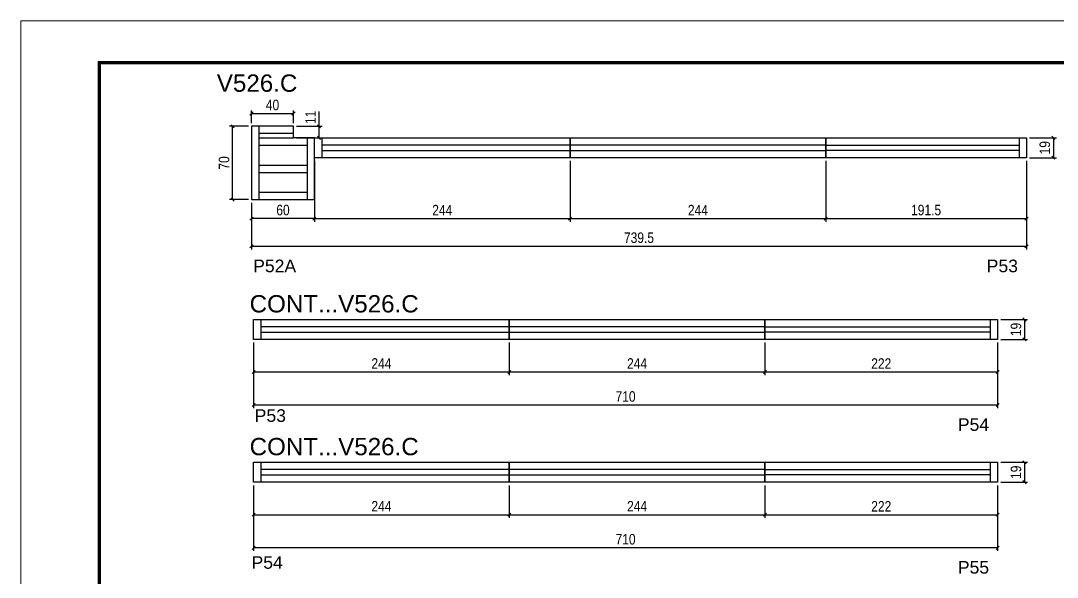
# Model space of a CAD drawing. Extents: x 2216 to 194001, y 226 to 38185.
# Drawn here: x 2216 to 3205, y 1894 to 2425 of the extents above; entities that cross this region are included whole.
import ezdxf

# ---------------------------------------------------------------- set-up
doc = ezdxf.new("R2010")
doc.units = 0
doc.linetypes.add('DASHED', pattern=[0.75, 0.5, -0.25])
doc.layers.add('00 - FELIPE', color=2, linetype='Continuous', plot=False)
for name, color, linetype in [('5', 5, 'Continuous'), ('COTA', 241, 'Continuous'), ('NOMENCLATURA', 7, 'Continuous'), ('Painéis', 200, 'Continuous'), ('SARR_2.2x7', 40, 'Continuous')]:
    doc.layers.add(name, color=color, linetype=linetype)
for name, color, linetype, lineweight in [('Folhas', 255, 'Continuous', 9), ('Romaneio', 3, 'Continuous', 13), ('SARRAFO DE PRESSAO', 251, 'DASHED', 9)]:
    doc.layers.add(name, color=color, linetype=linetype, lineweight=lineweight)
doc.styles.add('COTA TECNICA', font='techl___.ttf', dxfattribs={"height": 10})
doc.styles.add('COTA TECNICA-50', font='techl___.ttf', dxfattribs={"height": 10})
doc.styles.get("Standard").update_dxf_attribs({"font": 'arial.ttf'})
doc.dimstyles.new('COTA PAINEL-50', dxfattribs={"dimtxt": 10, "dimasz": 3, "dimexe": 3, "dimexo": 3, "dimgap": 3, "dimtad": 1, "dimdec": 1, "dimzin": 12, "dimdsep": 46, "dimtxsty": 'COTA TECNICA-50', "dimblk1": 'OBLIQUE', "dimblk2": 'OBLIQUE', "dimsah": 1, "dimcen": 0.9, "dimclrd": 4, "dimclre": 4, "dimclrt": 240, "dimadec": 1, "dimazin": 3, "dimtfac": 1, "dimtdec": 1, "dimtmove": 0, "dimatfit": 3, "dimfxl": 1, "dimtolj": 1, "dimtzin": 12, "dimarcsym": 0})
doc.dimstyles.new('PAINEL', dxfattribs={"dimtxt": 10, "dimasz": 3, "dimexe": 3, "dimexo": 3, "dimgap": 3, "dimtad": 1, "dimdec": 1, "dimzin": 12, "dimdsep": 46, "dimtxsty": 'COTA TECNICA', "dimblk1": 'OBLIQUE', "dimblk2": 'OBLIQUE', "dimsah": 1, "dimcen": 0.9, "dimclrd": 4, "dimclre": 4, "dimclrt": 240, "dimadec": 1, "dimazin": 3, "dimtfac": 1, "dimtdec": 1, "dimtmove": 0, "dimatfit": 3, "dimfxl": 1, "dimtolj": 1, "dimtzin": 12, "dimarcsym": 0})

# ---------------------------------------------------------------- blocks, each defined once
blk = doc.blocks.new('9999999999')
at = {"layer": 'Folhas'}
blk.add_lwpolyline([(98138.98, 34190.21), (99623.98, 34190.21), (99623.98, 35240.21), (98138.98, 35240.21)], close=True, dxfattribs=at)
at = {"layer": 'Folhas', "color": 30, "const_width": 3}
blk.add_lwpolyline([(98213.98, 34230.21), (99583.98, 34230.21), (99583.98, 35200.21), (98213.98, 35200.21)], close=True, dxfattribs=at)
blk = doc.blocks.new('_Oblique')
at = {"color": 0, "linetype": 'ByBlock', "lineweight": -2}
blk.add_line((-0.5, -0.5), (0.5, 0.5), dxfattribs=at)
blk = doc.blocks.new('*D166')
at = {"layer": 'COTA', "color": 4, "linetype": 'ByBlock', "lineweight": -2, "transparency": 16777216}
for p, q in [((2984.48, 2291.06), (2984.48, 2232.99)), ((3176.01, 2291.06), (3176.01, 2232.99)), ((2984.48, 2235.99), (3176.01, 2235.99))]:
    blk.add_line(p, q, dxfattribs=at)
at = {"layer": 'Defpoints', "color": 0, "linetype": 'ByBlock', "transparency": 16777216}
for p in [(2984.48, 2294.06), (3176.01, 2294.06), (3176.01, 2235.99)]:
    blk.add_point(p, dxfattribs=at)
at = {"layer": 'COTA', "color": 4, "linetype": 'ByBlock', "lineweight": -2, "transparency": 16777216, "xscale": 3, "yscale": 3, "zscale": 3, "rotation": 180}
blk.add_blockref('_Oblique', (2984.48, 2235.99), dxfattribs=at)
at = {"layer": 'COTA', "color": 4, "linetype": 'ByBlock', "lineweight": -2, "transparency": 16777216, "xscale": 3, "yscale": 3, "zscale": 3}
blk.add_blockref('_Oblique', (3176.01, 2235.99), dxfattribs=at)
at = {"layer": 'COTA', "color": 240, "linetype": 'ByBlock', "transparency": 16777216, "insert": (3080.25, 2244.13), "char_height": 10, "attachment_point": 5, "style": 'COTA TECNICA-50'}
blk.add_mtext('\\A1;191.5', dxfattribs=at)
blk = doc.blocks.new('*D167')
at = {"layer": 'Defpoints', "color": 0, "linetype": 'ByBlock', "transparency": 16777216}
for p in [(2496.48, 2294.06), (2740.48, 2294.06), (2740.48, 2235.99)]:
    blk.add_point(p, dxfattribs=at)
at = {"layer": 'Romaneio', "color": 4, "linetype": 'ByBlock', "lineweight": -2, "transparency": 16777216}
for p, q in [((2496.48, 2291.06), (2496.48, 2232.99)), ((2740.48, 2291.06), (2740.48, 2232.99)), ((2496.48, 2235.99), (2740.48, 2235.99))]:
    blk.add_line(p, q, dxfattribs=at)
at = {"layer": 'Romaneio', "color": 4, "linetype": 'ByBlock', "lineweight": -2, "transparency": 16777216, "xscale": 3, "yscale": 3, "zscale": 3, "rotation": 180}
blk.add_blockref('_Oblique', (2496.48, 2235.99), dxfattribs=at)
at = {"layer": 'Romaneio', "color": 4, "linetype": 'ByBlock', "lineweight": -2, "transparency": 16777216, "xscale": 3, "yscale": 3, "zscale": 3}
blk.add_blockref('_Oblique', (2740.48, 2235.99), dxfattribs=at)
at = {"layer": 'Romaneio', "color": 240, "linetype": 'ByBlock', "transparency": 16777216, "insert": (2618.48, 2244.06), "char_height": 10, "attachment_point": 5, "style": 'COTA TECNICA-50'}
blk.add_mtext('\\A1;244', dxfattribs=at)
blk = doc.blocks.new('*D41')
at = {"layer": 'Defpoints', "color": 0, "linetype": 'ByBlock', "transparency": 16777216}
for p in [(2740.48, 2294.06), (2984.48, 2294.06), (2984.48, 2235.99)]:
    blk.add_point(p, dxfattribs=at)
at = {"layer": 'Romaneio', "color": 4, "linetype": 'ByBlock', "lineweight": -2, "transparency": 16777216}
for p, q in [((2740.48, 2291.06), (2740.48, 2232.99)), ((2984.48, 2291.06), (2984.48, 2232.99)), ((2740.48, 2235.99), (2984.48, 2235.99))]:
    blk.add_line(p, q, dxfattribs=at)
at = {"layer": 'Romaneio', "color": 4, "linetype": 'ByBlock', "lineweight": -2, "transparency": 16777216, "xscale": 3, "yscale": 3, "zscale": 3, "rotation": 180}
blk.add_blockref('_Oblique', (2740.48, 2235.99), dxfattribs=at)
at = {"layer": 'Romaneio', "color": 4, "linetype": 'ByBlock', "lineweight": -2, "transparency": 16777216, "xscale": 3, "yscale": 3, "zscale": 3}
blk.add_blockref('_Oblique', (2984.48, 2235.99), dxfattribs=at)
at = {"layer": 'Romaneio', "color": 240, "linetype": 'ByBlock', "transparency": 16777216, "insert": (2862.48, 2244.06), "char_height": 10, "attachment_point": 5, "style": 'COTA TECNICA-50'}
blk.add_mtext('\\A1;244', dxfattribs=at)
blk = doc.blocks.new('*D42')
at = {"layer": 'COTA', "color": 4, "linetype": 'ByBlock', "lineweight": -2, "transparency": 16777216}
for p, q in [((3176.01, 2291.06), (3176.01, 2206.5)), ((2436.48, 2251.06), (2436.48, 2206.5)), ((3176.01, 2209.5), (2436.48, 2209.5))]:
    blk.add_line(p, q, dxfattribs=at)
at = {"layer": 'Defpoints', "color": 0, "linetype": 'ByBlock', "transparency": 16777216}
for p in [(3176.01, 2294.06), (2436.48, 2254.06), (2436.48, 2209.5)]:
    blk.add_point(p, dxfattribs=at)
at = {"layer": 'COTA', "color": 4, "linetype": 'ByBlock', "lineweight": -2, "transparency": 16777216, "xscale": 3, "yscale": 3, "zscale": 3, "rotation": 180}
blk.add_blockref('_Oblique', (2436.48, 2209.5), dxfattribs=at)
at = {"layer": 'COTA', "color": 4, "linetype": 'ByBlock', "lineweight": -2, "transparency": 16777216, "xscale": 3, "yscale": 3, "zscale": 3}
blk.add_blockref('_Oblique', (3176.01, 2209.5), dxfattribs=at)
at = {"layer": 'COTA', "color": 240, "linetype": 'ByBlock', "transparency": 16777216, "insert": (2806.25, 2217.75), "char_height": 10, "attachment_point": 5, "style": 'COTA TECNICA-50'}
blk.add_mtext('\\A1;739.5', dxfattribs=at)
blk = doc.blocks.new('*D168')
at = {"layer": 'COTA', "color": 4, "linetype": 'ByBlock', "lineweight": -2, "transparency": 16777216}
for p, q in [((2926.42, 2117.79), (2926.42, 2086.8)), ((3148.46, 2117.79), (3148.46, 2086.8)), ((2926.42, 2089.8), (3148.46, 2089.8))]:
    blk.add_line(p, q, dxfattribs=at)
at = {"layer": 'Defpoints', "color": 0, "linetype": 'ByBlock', "transparency": 16777216}
for p in [(2926.42, 2120.79), (3148.46, 2120.79), (3148.46, 2089.8)]:
    blk.add_point(p, dxfattribs=at)
at = {"layer": 'COTA', "color": 4, "linetype": 'ByBlock', "lineweight": -2, "transparency": 16777216, "xscale": 3, "yscale": 3, "zscale": 3, "rotation": 180}
blk.add_blockref('_Oblique', (2926.42, 2089.8), dxfattribs=at)
at = {"layer": 'COTA', "color": 4, "linetype": 'ByBlock', "lineweight": -2, "transparency": 16777216, "xscale": 3, "yscale": 3, "zscale": 3}
blk.add_blockref('_Oblique', (3148.46, 2089.8), dxfattribs=at)
at = {"layer": 'COTA', "color": 240, "linetype": 'ByBlock', "transparency": 16777216, "insert": (3037.44, 2097.8), "char_height": 10, "attachment_point": 5, "style": 'COTA TECNICA-50'}
blk.add_mtext('\\A1;222', dxfattribs=at)
blk = doc.blocks.new('*D169')
at = {"layer": 'Defpoints', "color": 0, "linetype": 'ByBlock', "transparency": 16777216}
for p in [(2438.42, 2120.79), (2682.42, 2120.79), (2682.42, 2089.8)]:
    blk.add_point(p, dxfattribs=at)
at = {"layer": 'Romaneio', "color": 4, "linetype": 'ByBlock', "lineweight": -2, "transparency": 16777216}
for p, q in [((2438.42, 2117.79), (2438.42, 2086.8)), ((2682.42, 2117.79), (2682.42, 2086.8)), ((2438.42, 2089.8), (2682.42, 2089.8))]:
    blk.add_line(p, q, dxfattribs=at)
at = {"layer": 'Romaneio', "color": 4, "linetype": 'ByBlock', "lineweight": -2, "transparency": 16777216, "xscale": 3, "yscale": 3, "zscale": 3, "rotation": 180}
blk.add_blockref('_Oblique', (2438.42, 2089.8), dxfattribs=at)
at = {"layer": 'Romaneio', "color": 4, "linetype": 'ByBlock', "lineweight": -2, "transparency": 16777216, "xscale": 3, "yscale": 3, "zscale": 3}
blk.add_blockref('_Oblique', (2682.42, 2089.8), dxfattribs=at)
at = {"layer": 'Romaneio', "color": 240, "linetype": 'ByBlock', "transparency": 16777216, "insert": (2560.42, 2097.87), "char_height": 10, "attachment_point": 5, "style": 'COTA TECNICA-50'}
blk.add_mtext('\\A1;244', dxfattribs=at)
blk = doc.blocks.new('*D43')
at = {"layer": 'Defpoints', "color": 0, "linetype": 'ByBlock', "transparency": 16777216}
for p in [(2682.42, 2120.79), (2926.42, 2120.79), (2926.42, 2089.8)]:
    blk.add_point(p, dxfattribs=at)
at = {"layer": 'Romaneio', "color": 4, "linetype": 'ByBlock', "lineweight": -2, "transparency": 16777216}
for p, q in [((2682.42, 2117.79), (2682.42, 2086.8)), ((2926.42, 2117.79), (2926.42, 2086.8)), ((2682.42, 2089.8), (2926.42, 2089.8))]:
    blk.add_line(p, q, dxfattribs=at)
at = {"layer": 'Romaneio', "color": 4, "linetype": 'ByBlock', "lineweight": -2, "transparency": 16777216, "xscale": 3, "yscale": 3, "zscale": 3, "rotation": 180}
blk.add_blockref('_Oblique', (2682.42, 2089.8), dxfattribs=at)
at = {"layer": 'Romaneio', "color": 4, "linetype": 'ByBlock', "lineweight": -2, "transparency": 16777216, "xscale": 3, "yscale": 3, "zscale": 3}
blk.add_blockref('_Oblique', (2926.42, 2089.8), dxfattribs=at)
at = {"layer": 'Romaneio', "color": 240, "linetype": 'ByBlock', "transparency": 16777216, "insert": (2804.42, 2097.87), "char_height": 10, "attachment_point": 5, "style": 'COTA TECNICA-50'}
blk.add_mtext('\\A1;244', dxfattribs=at)
blk = doc.blocks.new('*D44')
at = {"layer": 'COTA', "color": 4, "linetype": 'ByBlock', "lineweight": -2, "transparency": 16777216}
for p, q in [((2438.42, 2117.79), (2438.42, 2055.22)), ((3148.46, 2117.79), (3148.46, 2055.22)), ((3148.46, 2058.22), (2438.42, 2058.22))]:
    blk.add_line(p, q, dxfattribs=at)
at = {"layer": 'Defpoints', "color": 0, "linetype": 'ByBlock', "transparency": 16777216}
for p in [(2438.42, 2120.79), (3148.46, 2120.79), (2438.42, 2058.22)]:
    blk.add_point(p, dxfattribs=at)
at = {"layer": 'COTA', "color": 4, "linetype": 'ByBlock', "lineweight": -2, "transparency": 16777216, "xscale": 3, "yscale": 3, "zscale": 3, "rotation": 180}
blk.add_blockref('_Oblique', (2438.42, 2058.22), dxfattribs=at)
at = {"layer": 'COTA', "color": 4, "linetype": 'ByBlock', "lineweight": -2, "transparency": 16777216, "xscale": 3, "yscale": 3, "zscale": 3}
blk.add_blockref('_Oblique', (3148.46, 2058.22), dxfattribs=at)
at = {"layer": 'COTA', "color": 240, "linetype": 'ByBlock', "transparency": 16777216, "insert": (2793.44, 2066.33), "char_height": 10, "attachment_point": 5, "style": 'COTA TECNICA-50'}
blk.add_mtext('\\A1;710', dxfattribs=at)
blk = doc.blocks.new('*D170')
at = {"layer": 'COTA', "color": 4, "linetype": 'ByBlock', "lineweight": -2, "transparency": 16777216}
for p, q in [((2926.42, 1981.64), (2926.42, 1950.64)), ((3148.46, 1981.64), (3148.46, 1950.64)), ((2926.42, 1953.64), (3148.46, 1953.64))]:
    blk.add_line(p, q, dxfattribs=at)
at = {"layer": 'Defpoints', "color": 0, "linetype": 'ByBlock', "transparency": 16777216}
for p in [(2926.42, 1984.64), (3148.46, 1984.64), (3148.46, 1953.64)]:
    blk.add_point(p, dxfattribs=at)
at = {"layer": 'COTA', "color": 4, "linetype": 'ByBlock', "lineweight": -2, "transparency": 16777216, "xscale": 3, "yscale": 3, "zscale": 3, "rotation": 180}
blk.add_blockref('_Oblique', (2926.42, 1953.64), dxfattribs=at)
at = {"layer": 'COTA', "color": 4, "linetype": 'ByBlock', "lineweight": -2, "transparency": 16777216, "xscale": 3, "yscale": 3, "zscale": 3}
blk.add_blockref('_Oblique', (3148.46, 1953.64), dxfattribs=at)
at = {"layer": 'COTA', "color": 240, "linetype": 'ByBlock', "transparency": 16777216, "insert": (3037.44, 1961.64), "char_height": 10, "attachment_point": 5, "style": 'COTA TECNICA-50'}
blk.add_mtext('\\A1;222', dxfattribs=at)
blk = doc.blocks.new('*D171')
at = {"layer": 'Defpoints', "color": 0, "linetype": 'ByBlock', "transparency": 16777216}
for p in [(2438.42, 1984.64), (2682.42, 1984.64), (2682.42, 1953.64)]:
    blk.add_point(p, dxfattribs=at)
at = {"layer": 'Romaneio', "color": 4, "linetype": 'ByBlock', "lineweight": -2, "transparency": 16777216}
for p, q in [((2438.42, 1981.64), (2438.42, 1950.64)), ((2682.42, 1981.64), (2682.42, 1950.64)), ((2438.42, 1953.64), (2682.42, 1953.64))]:
    blk.add_line(p, q, dxfattribs=at)
at = {"layer": 'Romaneio', "color": 4, "linetype": 'ByBlock', "lineweight": -2, "transparency": 16777216, "xscale": 3, "yscale": 3, "zscale": 3, "rotation": 180}
blk.add_blockref('_Oblique', (2438.42, 1953.64), dxfattribs=at)
at = {"layer": 'Romaneio', "color": 4, "linetype": 'ByBlock', "lineweight": -2, "transparency": 16777216, "xscale": 3, "yscale": 3, "zscale": 3}
blk.add_blockref('_Oblique', (2682.42, 1953.64), dxfattribs=at)
at = {"layer": 'Romaneio', "color": 240, "linetype": 'ByBlock', "transparency": 16777216, "insert": (2560.42, 1961.72), "char_height": 10, "attachment_point": 5, "style": 'COTA TECNICA-50'}
blk.add_mtext('\\A1;244', dxfattribs=at)
blk = doc.blocks.new('*D45')
at = {"layer": 'Defpoints', "color": 0, "linetype": 'ByBlock', "transparency": 16777216}
for p in [(2682.42, 1984.64), (2926.42, 1984.64), (2926.42, 1953.64)]:
    blk.add_point(p, dxfattribs=at)
at = {"layer": 'Romaneio', "color": 4, "linetype": 'ByBlock', "lineweight": -2, "transparency": 16777216}
for p, q in [((2682.42, 1981.64), (2682.42, 1950.64)), ((2926.42, 1981.64), (2926.42, 1950.64)), ((2682.42, 1953.64), (2926.42, 1953.64))]:
    blk.add_line(p, q, dxfattribs=at)
at = {"layer": 'Romaneio', "color": 4, "linetype": 'ByBlock', "lineweight": -2, "transparency": 16777216, "xscale": 3, "yscale": 3, "zscale": 3, "rotation": 180}
blk.add_blockref('_Oblique', (2682.42, 1953.64), dxfattribs=at)
at = {"layer": 'Romaneio', "color": 4, "linetype": 'ByBlock', "lineweight": -2, "transparency": 16777216, "xscale": 3, "yscale": 3, "zscale": 3}
blk.add_blockref('_Oblique', (2926.42, 1953.64), dxfattribs=at)
at = {"layer": 'Romaneio', "color": 240, "linetype": 'ByBlock', "transparency": 16777216, "insert": (2804.42, 1961.72), "char_height": 10, "attachment_point": 5, "style": 'COTA TECNICA-50'}
blk.add_mtext('\\A1;244', dxfattribs=at)
blk = doc.blocks.new('*D46')
at = {"layer": 'COTA', "color": 4, "linetype": 'ByBlock', "lineweight": -2, "transparency": 16777216}
for p, q in [((2438.42, 1981.64), (2438.42, 1919.07)), ((3148.46, 1981.64), (3148.46, 1919.07)), ((3148.46, 1922.07), (2438.42, 1922.07))]:
    blk.add_line(p, q, dxfattribs=at)
at = {"layer": 'Defpoints', "color": 0, "linetype": 'ByBlock', "transparency": 16777216}
for p in [(2438.42, 1984.64), (3148.46, 1984.64), (2438.42, 1922.07)]:
    blk.add_point(p, dxfattribs=at)
at = {"layer": 'COTA', "color": 4, "linetype": 'ByBlock', "lineweight": -2, "transparency": 16777216, "xscale": 3, "yscale": 3, "zscale": 3, "rotation": 180}
blk.add_blockref('_Oblique', (2438.42, 1922.07), dxfattribs=at)
at = {"layer": 'COTA', "color": 4, "linetype": 'ByBlock', "lineweight": -2, "transparency": 16777216, "xscale": 3, "yscale": 3, "zscale": 3}
blk.add_blockref('_Oblique', (3148.46, 1922.07), dxfattribs=at)
at = {"layer": 'COTA', "color": 240, "linetype": 'ByBlock', "transparency": 16777216, "insert": (2793.44, 1930.17), "char_height": 10, "attachment_point": 5, "style": 'COTA TECNICA-50'}
blk.add_mtext('\\A1;710', dxfattribs=at)
blk = doc.blocks.new('*D80')
at = {"layer": 'COTA', "color": 4, "linetype": 'ByBlock', "lineweight": -2, "transparency": 16777216}
for p, q in [((3151.46, 2003.64), (3177.12, 2003.64)), ((3174.12, 2003.64), (3174.12, 1984.64)), ((3151.46, 1984.64), (3177.12, 1984.64))]:
    blk.add_line(p, q, dxfattribs=at)
at = {"layer": 'Defpoints', "color": 0, "linetype": 'ByBlock', "transparency": 16777216}
for p in [(3148.46, 2003.64), (3148.46, 1984.64), (3174.12, 1984.64)]:
    blk.add_point(p, dxfattribs=at)
at = {"layer": 'COTA', "color": 4, "linetype": 'ByBlock', "lineweight": -2, "transparency": 16777216, "xscale": 3, "yscale": 3, "zscale": 3}
for p, rotation in [((3174.12, 2003.64), 90), ((3174.12, 1984.64), 270)]:
    blk.add_blockref('_Oblique', p, dxfattribs=dict(at, rotation=rotation))
at = {"layer": 'COTA', "color": 240, "linetype": 'ByBlock', "transparency": 16777216, "insert": (3166.04, 1994.14), "char_height": 10, "attachment_point": 5, "rotation": 90, "style": 'COTA TECNICA-50'}
blk.add_mtext('\\A1;19', dxfattribs=at)
blk = doc.blocks.new('*D81')
at = {"layer": 'COTA', "color": 4, "linetype": 'ByBlock', "lineweight": -2, "transparency": 16777216}
for p, q in [((3151.46, 2139.79), (3177.12, 2139.79)), ((3174.12, 2139.79), (3174.12, 2120.79)), ((3151.46, 2120.79), (3177.12, 2120.79))]:
    blk.add_line(p, q, dxfattribs=at)
at = {"layer": 'Defpoints', "color": 0, "linetype": 'ByBlock', "transparency": 16777216}
for p in [(3148.46, 2139.79), (3148.46, 2120.79), (3174.12, 2120.79)]:
    blk.add_point(p, dxfattribs=at)
at = {"layer": 'COTA', "color": 4, "linetype": 'ByBlock', "lineweight": -2, "transparency": 16777216, "xscale": 3, "yscale": 3, "zscale": 3}
for p, rotation in [((3174.12, 2139.79), 90), ((3174.12, 2120.79), 270)]:
    blk.add_blockref('_Oblique', p, dxfattribs=dict(at, rotation=rotation))
at = {"layer": 'COTA', "color": 240, "linetype": 'ByBlock', "transparency": 16777216, "insert": (3166.04, 2130.29), "char_height": 10, "attachment_point": 5, "rotation": 90, "style": 'COTA TECNICA-50'}
blk.add_mtext('\\A1;19', dxfattribs=at)
blk = doc.blocks.new('*D82')
at = {"layer": 'COTA', "color": 4, "linetype": 'ByBlock', "lineweight": -2, "transparency": 16777216}
for p, q in [((3179.01, 2313.06), (3204.68, 2313.06)), ((3201.68, 2313.06), (3201.68, 2294.06)), ((3179.01, 2294.06), (3204.68, 2294.06))]:
    blk.add_line(p, q, dxfattribs=at)
at = {"layer": 'Defpoints', "color": 0, "linetype": 'ByBlock', "transparency": 16777216}
for p in [(3176.01, 2313.06), (3176.01, 2294.06), (3201.68, 2294.06)]:
    blk.add_point(p, dxfattribs=at)
at = {"layer": 'COTA', "color": 4, "linetype": 'ByBlock', "lineweight": -2, "transparency": 16777216, "xscale": 3, "yscale": 3, "zscale": 3}
for p, rotation in [((3201.68, 2313.06), 90), ((3201.68, 2294.06), 270)]:
    blk.add_blockref('_Oblique', p, dxfattribs=dict(at, rotation=rotation))
at = {"layer": 'COTA', "color": 240, "linetype": 'ByBlock', "transparency": 16777216, "insert": (3193.59, 2303.56), "char_height": 10, "attachment_point": 5, "rotation": 90, "style": 'COTA TECNICA-50'}
blk.add_mtext('\\A1;19', dxfattribs=at)
blk = doc.blocks.new('*D235')
at = {"layer": '00 - FELIPE', "color": 4, "lineweight": -2, "transparency": 16777216}
for p, q in [((2436.48, 2251.06), (2436.48, 2232.99)), ((2496.48, 2251.06), (2496.48, 2232.99)), ((2496.48, 2235.99), (2436.48, 2235.99))]:
    blk.add_line(p, q, dxfattribs=at)
at = {"layer": 'Defpoints', "color": 0, "transparency": 16777216}
for p in [(2436.48, 2254.06), (2496.48, 2254.06), (2436.48, 2235.99)]:
    blk.add_point(p, dxfattribs=at)
at = {"layer": '00 - FELIPE', "color": 4, "lineweight": -2, "transparency": 16777216, "xscale": 3, "yscale": 3, "zscale": 3, "rotation": 180}
blk.add_blockref('_Oblique', (2436.48, 2235.99), dxfattribs=at)
at = {"layer": '00 - FELIPE', "color": 4, "lineweight": -2, "transparency": 16777216, "xscale": 3, "yscale": 3, "zscale": 3}
blk.add_blockref('_Oblique', (2496.48, 2235.99), dxfattribs=at)
at = {"layer": '00 - FELIPE', "color": 240, "transparency": 16777216, "insert": (2466.48, 2244.09), "char_height": 10, "attachment_point": 5, "style": 'COTA TECNICA'}
blk.add_mtext('\\A1;60', dxfattribs=at)
blk = doc.blocks.new('*D236')
at = {"layer": '00 - FELIPE', "color": 4, "lineweight": -2, "transparency": 16777216}
for p, q in [((2433.48, 2324.06), (2415.37, 2324.06)), ((2418.37, 2254.06), (2418.37, 2324.06)), ((2433.48, 2254.06), (2415.37, 2254.06))]:
    blk.add_line(p, q, dxfattribs=at)
at = {"layer": 'Defpoints', "color": 0, "transparency": 16777216}
for p in [(2418.37, 2324.06), (2436.48, 2324.06), (2436.48, 2254.06)]:
    blk.add_point(p, dxfattribs=at)
at = {"layer": '00 - FELIPE', "color": 4, "lineweight": -2, "transparency": 16777216, "xscale": 3, "yscale": 3, "zscale": 3}
for p, rotation in [((2418.37, 2324.06), 90), ((2418.37, 2254.06), 270)]:
    blk.add_blockref('_Oblique', p, dxfattribs=dict(at, rotation=rotation))
at = {"layer": '00 - FELIPE', "color": 240, "transparency": 16777216, "insert": (2410.27, 2289.06), "char_height": 10, "attachment_point": 5, "rotation": 90, "style": 'COTA TECNICA'}
blk.add_mtext('\\A1;70', dxfattribs=at)
blk = doc.blocks.new('*D237')
at = {"layer": '00 - FELIPE', "color": 4, "lineweight": -2, "transparency": 16777216}
for p, q in [((2500.87, 2324.06), (2500.87, 2338.15)), ((2479.48, 2324.06), (2503.87, 2324.06)), ((2500.87, 2313.06), (2500.87, 2324.06)), ((2479.48, 2313.06), (2503.87, 2313.06))]:
    blk.add_line(p, q, dxfattribs=at)
at = {"layer": 'Defpoints', "color": 0, "transparency": 16777216}
for p in [(2476.48, 2324.06), (2500.87, 2324.06), (2476.48, 2313.06)]:
    blk.add_point(p, dxfattribs=at)
at = {"layer": '00 - FELIPE', "color": 4, "lineweight": -2, "transparency": 16777216, "xscale": 3, "yscale": 3, "zscale": 3}
for p, rotation in [((2500.87, 2324.06), 90), ((2500.87, 2313.06), 270)]:
    blk.add_blockref('_Oblique', p, dxfattribs=dict(at, rotation=rotation))
at = {"layer": '00 - FELIPE', "color": 240, "transparency": 16777216, "insert": (2492.81, 2332.61), "char_height": 10, "attachment_point": 5, "rotation": 90, "style": 'COTA TECNICA'}
blk.add_mtext('\\A1;11', dxfattribs=at)
blk = doc.blocks.new('*D238')
at = {"layer": '00 - FELIPE', "color": 4, "lineweight": -2, "transparency": 16777216}
for p, q in [((2436.48, 2327.06), (2436.48, 2339.23)), ((2436.48, 2336.23), (2476.48, 2336.23)), ((2476.48, 2327.06), (2476.48, 2339.23))]:
    blk.add_line(p, q, dxfattribs=at)
at = {"layer": 'Defpoints', "color": 0, "transparency": 16777216}
for p in [(2476.48, 2336.23), (2436.48, 2324.06), (2476.48, 2324.06)]:
    blk.add_point(p, dxfattribs=at)
at = {"layer": '00 - FELIPE', "color": 4, "lineweight": -2, "transparency": 16777216, "xscale": 3, "yscale": 3, "zscale": 3, "rotation": 180}
blk.add_blockref('_Oblique', (2436.48, 2336.23), dxfattribs=at)
at = {"layer": '00 - FELIPE', "color": 4, "lineweight": -2, "transparency": 16777216, "xscale": 3, "yscale": 3, "zscale": 3}
blk.add_blockref('_Oblique', (2476.48, 2336.23), dxfattribs=at)
at = {"layer": '00 - FELIPE', "color": 240, "transparency": 16777216, "insert": (2456.48, 2344.33), "char_height": 10, "attachment_point": 5, "style": 'COTA TECNICA'}
blk.add_mtext('\\A1;40', dxfattribs=at)

msp = doc.modelspace()

# ---------------------------------------------------------------- linework, layer by layer
at = {"layer": 'Painéis', "linetype": 'ByBlock'}
msp.add_lwpolyline([(2436.48, 2324.06), (2436.48, 2254.06), (2496.48, 2254.06), (2496.48, 2313.06), (2476.48, 2313.06), (2476.48, 2324.06), (2436.48, 2324.06)], dxfattribs=at)
at = {"layer": 'Painéis', "linetype": 'Continuous'}
for points in [[(2496.48, 2313.06), (2740.48, 2313.06), (2740.48, 2294.06), (2496.48, 2294.06)], [(2740.48, 2313.06), (2984.48, 2313.06), (2984.48, 2294.06), (2740.48, 2294.06)], [(2438.42, 2139.79), (2682.42, 2139.79), (2682.42, 2120.79), (2438.42, 2120.79)], [(2682.42, 2139.79), (2926.42, 2139.79), (2926.42, 2120.79), (2682.42, 2120.79)], [(2438.42, 2003.64), (2682.42, 2003.64), (2682.42, 1984.64), (2438.42, 1984.64)], [(2682.42, 2003.64), (2926.42, 2003.64), (2926.42, 1984.64), (2682.42, 1984.64)]]:
    msp.add_lwpolyline(points, close=True, dxfattribs=at)
at = {"layer": 'Painéis', "linetype": 'ByBlock'}
for points in [[(2984.48, 2313.06), (3176.01, 2313.06), (3176.01, 2294.06), (2984.48, 2294.06)], [(2926.42, 2139.79), (3148.46, 2139.79), (3148.46, 2120.79), (2926.42, 2120.79)], [(2926.42, 2003.64), (3148.46, 2003.64), (3148.46, 1984.64), (2926.42, 1984.64)]]:
    msp.add_lwpolyline(points, close=True, dxfattribs=at)
at = {"layer": 'SARR_2.2x7', "linetype": 'Continuous'}
for p, q in [((2443.48, 2324.06), (2443.48, 2254.06)), ((2476.48, 2317.06), (2443.48, 2317.06)), ((2443.48, 2313.06), (2476.48, 2313.06)), ((2443.48, 2306.06), (2489.5, 2306.06)), ((2489.5, 2313.06), (2489.5, 2254.06)), ((2503.48, 2313.06), (2503.48, 2294.06)), ((2740.48, 2306.06), (2503.48, 2306.06)), ((2984.48, 2306.06), (2740.48, 2306.06)), ((2984.48, 2306.06), (3169.04, 2306.06)), ((3169.04, 2313.06), (3169.04, 2294.06)), ((2503.48, 2301.06), (2740.48, 2301.06)), ((2740.48, 2301.06), (2984.48, 2301.06)), ((3169.04, 2301.06), (2984.48, 2301.06)), ((2443.48, 2287.06), (2489.5, 2287.06)), ((2443.48, 2280.06), (2489.5, 2280.06)), ((2443.48, 2261.06), (2489.5, 2261.06)), ((2445.42, 2139.79), (2445.42, 2120.79)), ((3141.48, 2139.79), (3141.48, 2120.79)), ((2682.42, 2132.79), (2445.42, 2132.79)), ((2445.42, 2127.79), (2682.42, 2127.79)), ((2926.42, 2132.79), (2682.42, 2132.79)), ((2682.42, 2127.79), (2926.42, 2127.79)), ((2926.42, 2132.79), (3141.48, 2132.79)), ((3141.48, 2127.79), (2926.42, 2127.79)), ((2445.42, 2003.64), (2445.42, 1984.64)), ((3141.48, 2003.64), (3141.48, 1984.64)), ((2682.42, 1996.64), (2445.42, 1996.64)), ((2445.42, 1991.64), (2682.42, 1991.64)), ((2926.42, 1996.64), (2682.42, 1996.64)), ((2682.42, 1991.64), (2926.42, 1991.64)), ((2926.42, 1996.64), (3141.48, 1996.64)), ((3141.48, 1991.64), (2926.42, 1991.64))]:
    msp.add_line(p, q, dxfattribs=at)

# ---------------------------------------------------------------- block references
at = {"layer": 'SARRAFO DE PRESSAO', "color": 6, "linetype": 'ByBlock'}
msp.add_blockref('9999999999', (-95922.79, -32815.53), dxfattribs=at)

# ---------------------------------------------------------------- texts
at = {"layer": '5', "linetype": 'Continuous'}
for s, p in [('P52A', (2438.01, 2184.88)), ('P53', (3138.1, 2184.88)), ('P53', (2439.48, 2042.18)), ('P54', (3110.55, 2033.61)), ('P54', (2436.45, 1902.1)), ('P55', (3110.55, 1897.45))]:
    msp.add_text(s, height=12, rotation=359.99996, dxfattribs=at).set_placement(p)
at = {"layer": 'NOMENCLATURA', "linetype": 'Continuous'}
for s, p in [('V526.C', (2403.33, 2356.96)), ('CONT...V526.C', (2434.64, 2146.52)), ('CONT...V526.C', (2434.64, 2010.36))]:
    msp.add_text(s, height=16.5, dxfattribs=at).set_placement(p)

# ---------------------------------------------------------------- dimensions: what is measured, and where the dimension line sits
at = {"layer": '00 - FELIPE'}
for base, p1, p2, picture, middle in [((2476.48, 2336.23), (2436.48, 2324.06), (2476.48, 2324.06), '*D238', (2456.48, 2344.33)), ((2436.48, 2235.99), (2496.48, 2254.06), (2436.48, 2254.06), '*D235', (2466.48, 2244.09))]:
    dim = msp.add_linear_dim(base=base, p1=p1, p2=p2, dimstyle='PAINEL', dxfattribs=at)
    dim.commit()
    dim.dimension.update_dxf_attribs({"geometry": picture, "text_midpoint": middle})
for base, p1, p2, picture, middle in [((2500.87, 2324.06), (2476.48, 2313.06), (2476.48, 2324.06), '*D237', (2492.81, 2332.61)), ((2418.37, 2324.06), (2436.48, 2254.06), (2436.48, 2324.06), '*D236', (2410.27, 2289.06))]:
    dim = msp.add_linear_dim(base=base, p1=p1, p2=p2, angle=90, dimstyle='PAINEL', dxfattribs=at)
    dim.commit()
    dim.dimension.update_dxf_attribs({"geometry": picture, "text_midpoint": middle})
at = {"layer": 'COTA', "linetype": 'ByBlock'}
for base, p1, p2, picture, middle in [((3201.68, 2294.06), (3176.01, 2313.06), (3176.01, 2294.06), '*D82', (3193.59, 2303.56)), ((3174.12, 2120.79), (3148.46, 2139.79), (3148.46, 2120.79), '*D81', (3166.04, 2130.29)), ((3174.12, 1984.64), (3148.46, 2003.64), (3148.46, 1984.64), '*D80', (3166.04, 1994.14))]:
    dim = msp.add_linear_dim(base=base, p1=p1, p2=p2, angle=90, dimstyle='COTA PAINEL-50', override={"dimarcsym": 1}, dxfattribs=at)
    dim.commit()
    dim.dimension.update_dxf_attribs({"geometry": picture, "text_midpoint": middle})
for base, p1, p2, picture, middle in [((2436.48, 2209.5), (3176.01, 2294.06), (2436.48, 2254.06), '*D42', (2806.25, 2217.75)), ((3176.01, 2235.99), (2984.48, 2294.06), (3176.01, 2294.06), '*D166', (3080.25, 2244.13)), ((2438.42, 2058.22), (3148.46, 2120.79), (2438.42, 2120.79), '*D44', (2793.44, 2066.33)), ((3148.46, 2089.8), (2926.42, 2120.79), (3148.46, 2120.79), '*D168', (3037.44, 2097.8)), ((2438.42, 1922.07), (3148.46, 1984.64), (2438.42, 1984.64), '*D46', (2793.44, 1930.17)), ((3148.46, 1953.64), (2926.42, 1984.64), (3148.46, 1984.64), '*D170', (3037.44, 1961.64))]:
    dim = msp.add_linear_dim(base=base, p1=p1, p2=p2, dimstyle='COTA PAINEL-50', override={"dimarcsym": 1}, dxfattribs=at)
    dim.commit()
    dim.dimension.update_dxf_attribs({"geometry": picture, "text_midpoint": middle})
at = {"layer": 'Romaneio', "linetype": 'ByBlock'}
for p1, p2, distance, picture, middle in [((2496.48, 2294.06), (2740.48, 2294.06), -58.08, '*D167', (2618.48, 2244.06)), ((2740.48, 2294.06), (2984.48, 2294.06), -58.08, '*D41', (2862.48, 2244.06)), ((2438.42, 2120.79), (2682.42, 2120.79), -30.99, '*D169', (2560.42, 2097.87)), ((2682.42, 2120.79), (2926.42, 2120.79), -30.99, '*D43', (2804.42, 2097.87)), ((2438.42, 1984.64), (2682.42, 1984.64), -30.99, '*D171', (2560.42, 1961.72)), ((2682.42, 1984.64), (2926.42, 1984.64), -30.99, '*D45', (2804.42, 1961.72))]:
    dim = msp.add_aligned_dim(p1=p1, p2=p2, distance=distance, dimstyle='COTA PAINEL-50', override={"dimarcsym": 1}, dxfattribs=at)
    dim.commit()
    dim.dimension.update_dxf_attribs({"geometry": picture, "text_midpoint": middle})

doc.saveas('drawing.dxf')
